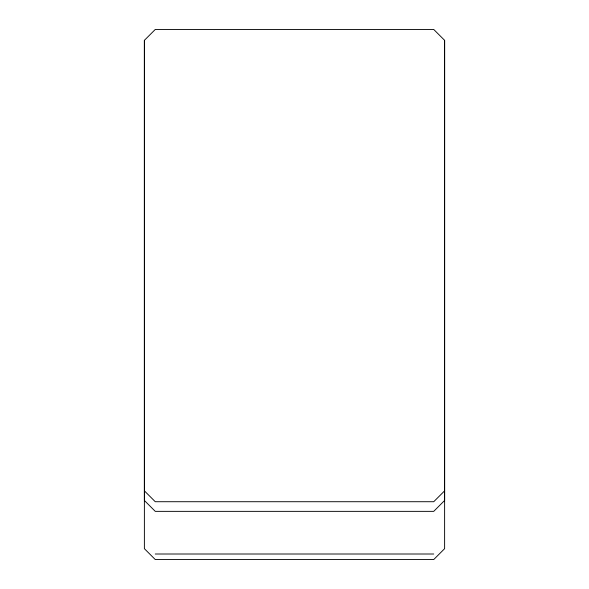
<?xml version="1.0" encoding="UTF-8"?>
<svg xmlns="http://www.w3.org/2000/svg" width="589" height="589" viewBox="0 0 589 589"><rect width="100%" height="100%" fill="white"/><g stroke="black" fill="none" stroke-linecap="round" stroke-linejoin="round"><path stroke-width="0.88" d="M144.386 40.339L144.386 548.676L155.268 559.55L433.732 559.55L444.614 548.676L444.614 40.339L433.732 29.45L155.268 29.45L144.386 40.339L144.386 500.473L155.268 511.362L433.732 511.362L444.614 500.473L444.614 40.339M444.614 490.843L433.732 501.718L155.268 501.718L144.386 490.843M155.268 554.006L433.732 554.006"/></g></svg>
